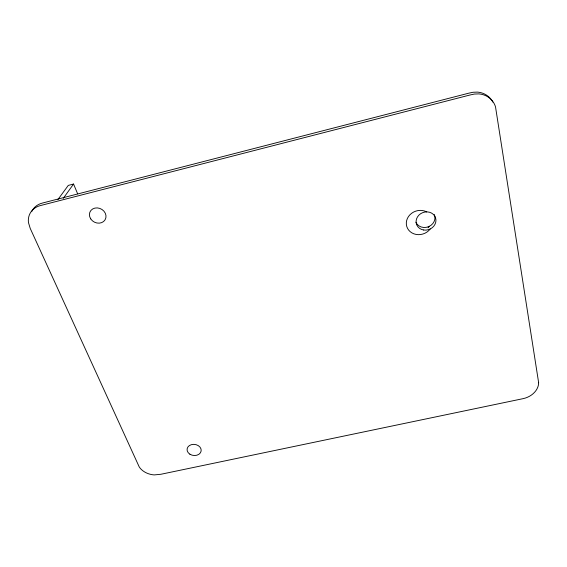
<?xml version="1.0" encoding="UTF-8"?>
<svg xmlns="http://www.w3.org/2000/svg" width="567" height="567" viewBox="0 0 567 567"><rect width="100%" height="100%" fill="white"/><g stroke="black" fill="none" stroke-linecap="round" stroke-linejoin="round"><path stroke-width="0.85" d="M63.284 198.337L73.561 184.041L77.651 193.822M57.94 199.534L68.281 185.409L73.561 184.041M492.836 102.095A21.213 19.158 -38.6 0 0 491.965 100.572A21.922 19.802 -38.6 0 0 482.156 93.052A22.368 20.206 -38.5 0 0 480.568 92.598A21.099 19.058 -38.7 0 0 477.322 92.109L473.013 92.272L468.711 93.194L42.284 203.092A20.419 17.244 28.9 0 0 31.632 211.711M434.272 214.468A9.979 8.952 -20.3 0 1 428.702 226.63A9.979 8.952 -20.3 0 1 415.902 222.243M429.297 226.353A13.268 11.921 -19.3 0 1 428.035 227.799M430.225 228.976A13.367 11.985 -19.1 0 1 411.961 232.924A13.367 11.985 -19.1 0 1 408.538 216.459A13.367 11.985 -19.1 0 1 426.675 211.881M538.65 382.76L538.388 385.17A18.222 14.437 -15.9 0 1 523.043 398.665L160.943 474.26L154.344 474.905A16.337 12.587 9.6 0 1 151.722 474.593A17.343 13.374 9.6 0 1 150.411 474.317A16.989 13.098 9.6 0 1 141.523 469.639A16.429 12.665 9.6 0 1 139.17 466.804L30.221 228.402L28.456 222.562A20.568 17.343 28.8 0 1 40.37 205.58L470.029 94.987L474.366 94.058L478.704 93.895A21.262 19.186 -38.4 0 1 481.978 94.391A22.538 20.341 -38.2 0 1 483.58 94.838A22.092 19.937 -38.3 0 1 493.467 102.414A21.383 19.292 -38.4 0 1 495.53 106.957L538.65 382.76M423.641 230.004A10.05 9.001 -20.1 0 0 435.562 217.856A10.05 9.001 -20.1 0 0 418.864 215.162A10.05 9.001 -20.1 0 0 423.641 230.004M90.727 218.89A8.519 7.385 27.1 0 0 105.086 219.798A8.519 7.385 27.1 0 0 97.318 207.912A8.519 7.385 27.1 0 0 90.727 218.89M189.881 454.195A7.095 5.564 7.4 0 0 201.15 450.956A7.095 5.564 7.4 0 0 191.348 444.67A7.095 5.564 7.4 0 0 189.881 454.195"/></g></svg>
